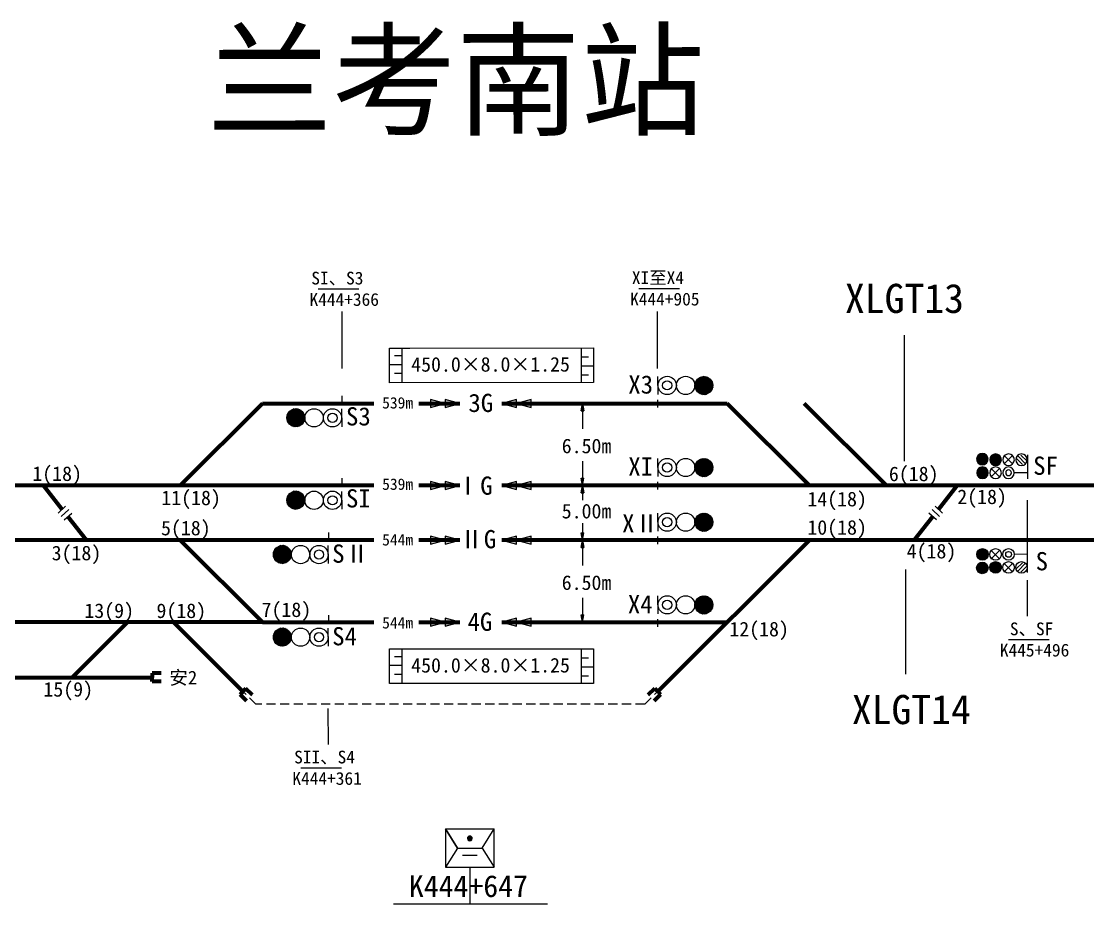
# Model space of a CAD drawing. Header units: millimetres. Extents: x -17381 to -15684, y 1883 to 2345.
# Drawn here: x -17184.1 to -17125.6, y 2175.6 to 2224.1 of the extents above; entities that cross this region are included whole.
import ezdxf
from ezdxf.enums import TextEntityAlignment as Align

# ---------------------------------------------------------------- set-up
doc = ezdxf.new("R2010")
doc.units = ezdxf.units.MM
doc.linetypes.add('DASHED', pattern=[0.75, 0.5, -0.25])
for name, color, linetype in [('1', 1, 'Continuous'), ('D0', 7, 'Continuous'), ('信号机', 7, 'Continuous'), ('信号机名称', 7, 'Continuous'), ('公里标', 7, 'Continuous'), ('应答器', 7, 'Continuous'), ('标注', 7, 'Continuous'), ('站台', 7, 'Continuous'), ('车流方向', 7, 'Continuous'), ('道岔号', 7, 'Continuous')]:
    doc.layers.add(name, color=color, linetype=linetype)
doc.styles.get("Standard").update_dxf_attribs({"font": ''})
doc.styles.add('宋体', font='')
doc.styles.get('Standard').set_extended_font_data('SimSun')
doc.styles.get('宋体').set_extended_font_data('SimSun')

# ---------------------------------------------------------------- blocks, each defined once
blk = doc.blocks.new('BD')
at = {"layer": '1', "color": 7}
for radius in [1.5, 0.75]:
    blk.add_circle((0, 0), radius, dxfattribs=at)
blk = doc.blocks.new('*X90')
at = {"color": 0}
for p, q in [((-1.5, 0.06), (0.7, 1.33)), ((-1.5, -0.06), (0.8, 1.27)), ((-1.49, 0.18), (0.59, 1.38)), ((-1.49, -0.17), (0.89, 1.21)), ((-1.47, 0.31), (0.47, 1.43)), ((-1.47, -0.27), (0.97, 1.14)), ((-1.45, -0.38), (1.05, 1.07)), ((-1.43, 0.44), (0.33, 1.46)), ((-1.42, -0.48), (1.12, 0.99)), ((-1.39, -0.57), (1.19, 0.92)), ((-1.38, 0.59), (0.18, 1.49)), ((-1.35, -0.66), (1.25, 0.83)), ((-1.3, 0.75), (0, 1.5)), ((-1.3, -0.75), (1.3, 0.75)), ((-1.25, -0.83), (1.35, 0.66)), ((-1.19, -0.92), (1.39, 0.57)), ((-1.17, 0.94), (-0.23, 1.48)), ((-1.12, -0.99), (1.42, 0.48)), ((-1.05, -1.07), (1.45, 0.38)), ((-0.97, -1.14), (1.47, 0.27)), ((-0.89, -1.21), (1.49, 0.17)), ((-0.8, -1.27), (1.5, 0.06)), ((-0.7, -1.33), (1.5, -0.06)), ((-0.59, -1.38), (1.49, -0.18)), ((-0.47, -1.43), (1.47, -0.31)), ((-0.33, -1.46), (1.43, -0.44)), ((-0.18, -1.49), (1.38, -0.59)), ((0, -1.5), (1.3, -0.75)), ((0.23, -1.48), (1.17, -0.94))]:
    blk.add_line(p, q, dxfattribs=at)
blk = doc.blocks.new('KZ_C')
at = {"layer": '1', "color": 7}
for p, q in [((0.02, 3.97), (0.02, 5.92)), ((0.02, 3.97), (0.02, 2.02)), ((0.02, 3.97), (0.02, 2.02)), ((0, -0.84), (0, 0.84))]:
    blk.add_line(p, q, dxfattribs=at)
at = {"layer": '1', "color": 3}
blk.add_circle((6.09, 3.97), 2, dxfattribs=at)
at = {"layer": '1', "color": 1}
blk.add_circle((10.09, 3.97), 1.95, dxfattribs=at)
at = {"layer": '1', "color": 7, "xscale": 1.33333333333303, "yscale": 1.33333333333303, "zscale": 1.33333333333303, "rotation": 180}
blk.add_blockref('BD', (2.06, 3.97), dxfattribs=at)
at = {"layer": '1', "xscale": 1.333300000000236, "yscale": 1.333300000000236, "zscale": 1.333300000000236}
blk.add_blockref('*X90', (10.12, 3.97), dxfattribs=at)

msp = doc.modelspace()

# ---------------------------------------------------------------- hatches: boundary and pattern name
for points in [[(-17161.647, 2202.87), (-17160.842, 2203.09), (-17161.648, 2203.309)], [(-17160.841, 2202.87), (-17160.036, 2203.091), (-17160.842, 2203.31)], [(-17156.93, 2203.311), (-17157.736, 2203.091), (-17156.93, 2202.871)], [(-17156.124, 2203.312), (-17156.93, 2203.091), (-17156.124, 2202.872)], [(-17161.647, 2198.375), (-17160.842, 2198.596), (-17161.648, 2198.815)], [(-17160.841, 2198.376), (-17160.036, 2198.596), (-17160.842, 2198.816)], [(-17156.93, 2198.811), (-17157.736, 2198.591), (-17156.93, 2198.371)], [(-17156.124, 2198.812), (-17156.93, 2198.591), (-17156.124, 2198.372)], [(-17161.647, 2195.37), (-17160.842, 2195.59), (-17161.648, 2195.809)], [(-17160.841, 2195.37), (-17160.036, 2195.591), (-17160.842, 2195.81)], [(-17156.93, 2195.811), (-17157.736, 2195.591), (-17156.93, 2195.371)], [(-17156.124, 2195.812), (-17156.93, 2195.591), (-17156.124, 2195.372)], [(-17161.647, 2190.87), (-17160.842, 2191.09), (-17161.648, 2191.309)], [(-17160.841, 2190.87), (-17160.036, 2191.091), (-17160.842, 2191.31)], [(-17156.93, 2191.311), (-17157.736, 2191.091), (-17156.93, 2190.871)], [(-17156.124, 2191.312), (-17156.93, 2191.091), (-17156.124, 2190.872)]]:
    msp.add_hatch(color=7).paths.add_polyline_path(points)
at = {"lineweight": -3}
for points in [[(-17153.306, 2203.091), (-17153.381, 2202.691), (-17153.231, 2202.691)], [(-17153.306, 2198.591), (-17153.381, 2198.991), (-17153.231, 2198.991)], [(-17153.306, 2198.591), (-17153.381, 2198.191), (-17153.231, 2198.191)], [(-17153.306, 2195.591), (-17153.381, 2195.991), (-17153.231, 2195.991)], [(-17153.306, 2195.591), (-17153.381, 2195.191), (-17153.231, 2195.191)], [(-17153.306, 2191.091), (-17153.381, 2191.491), (-17153.231, 2191.491)]]:
    msp.add_hatch(color=0, dxfattribs=at).paths.add_polyline_path(points)
h = msp.add_hatch(color=3)
edge = h.paths.add_edge_path()
edge.add_ellipse((-17131.374, 2200.04), major_axis=(0, 0.318), ratio=0.993045, start_angle=0, end_angle=360, ccw=False)
h = msp.add_hatch(color=1)
edge = h.paths.add_edge_path()
edge.add_ellipse((-17131.364, 2199.295), major_axis=(0, 0.318), ratio=0.993045, start_angle=0, end_angle=360, ccw=False)
h = msp.add_hatch(color=1)
edge = h.paths.add_edge_path()
edge.add_ellipse((-17131.364, 2194.815), major_axis=(0, -0.318), ratio=0.993045, start_angle=0, end_angle=360)
h = msp.add_hatch(color=3)
edge = h.paths.add_edge_path()
edge.add_ellipse((-17131.374, 2194.071), major_axis=(0, -0.318), ratio=0.993045, start_angle=0, end_angle=360)
at = {"layer": '信号机'}
h = msp.add_hatch(color=2, dxfattribs=at)
edge = h.paths.add_edge_path()
edge.add_ellipse((-17130.645, 2200.01), major_axis=(0, -0.318), ratio=0.993045, start_angle=0, end_angle=360, ccw=False)
h = msp.add_hatch(color=10, dxfattribs=at)
edge = h.paths.add_edge_path()
edge.add_ellipse((-17131.364, 2199.295), major_axis=(0, 0.318), ratio=0.993045, start_angle=0, end_angle=360, ccw=False)
h = msp.add_hatch(color=10, dxfattribs=at)
edge = h.paths.add_edge_path()
edge.add_ellipse((-17131.364, 2194.815), major_axis=(0, -0.318), ratio=0.993045, start_angle=0, end_angle=360)
h = msp.add_hatch(color=2, dxfattribs=at)
edge = h.paths.add_edge_path()
edge.add_ellipse((-17130.645, 2194.101), major_axis=(0, 0.318), ratio=0.993045, start_angle=0, end_angle=360)
at = {"layer": '应答器'}
for points in [[(-17161.647, 2198.375), (-17160.842, 2198.596), (-17161.648, 2198.815)], [(-17160.841, 2198.376), (-17160.036, 2198.596), (-17160.842, 2198.816)], [(-17156.93, 2198.811), (-17157.736, 2198.591), (-17156.93, 2198.371)], [(-17156.124, 2198.812), (-17156.93, 2198.591), (-17156.124, 2198.372)], [(-17161.647, 2195.37), (-17160.842, 2195.59), (-17161.648, 2195.809)], [(-17160.841, 2195.37), (-17160.036, 2195.591), (-17160.842, 2195.81)], [(-17156.93, 2195.811), (-17157.736, 2195.591), (-17156.93, 2195.371)], [(-17156.124, 2195.812), (-17156.93, 2195.591), (-17156.124, 2195.372)], [(-17161.647, 2190.87), (-17160.842, 2191.09), (-17161.648, 2191.309)], [(-17160.841, 2190.87), (-17160.036, 2191.091), (-17160.842, 2191.31)], [(-17156.93, 2191.311), (-17157.736, 2191.091), (-17156.93, 2190.871)], [(-17156.124, 2191.312), (-17156.93, 2191.091), (-17156.124, 2190.872)]]:
    msp.add_hatch(color=7, dxfattribs=at).paths.add_polyline_path(points)
at = {"layer": '标注'}
h = msp.add_hatch(color=0, dxfattribs=at)
edge = h.paths.add_edge_path()
edge.add_ellipse((-17159.487, 2179.223), major_axis=(-0.134, 0), ratio=0.974917, start_angle=0, end_angle=180)
edge.add_ellipse((-17159.487, 2179.223), major_axis=(-0.134, 0), ratio=0.974917, start_angle=180, end_angle=360)
at = {"layer": '车流方向'}
for points in [[(-17161.647, 2202.87), (-17160.842, 2203.09), (-17161.648, 2203.309)], [(-17160.841, 2202.87), (-17160.036, 2203.091), (-17160.842, 2203.31)], [(-17156.93, 2203.311), (-17157.736, 2203.091), (-17156.93, 2202.871)], [(-17156.124, 2203.312), (-17156.93, 2203.091), (-17156.124, 2202.872)]]:
    msp.add_hatch(color=7, dxfattribs=at).paths.add_polyline_path(points)

# ---------------------------------------------------------------- linework, layer by layer
at = {"color": 0, "lineweight": -3}
for p, q in [((-17167.81, 2209.38), (-17165.578, 2209.38)), ((-17150.225, 2209.403), (-17147.994, 2209.403)), ((-17166.484, 2205.021), (-17166.484, 2208.137)), ((-17149.19, 2205.021), (-17149.19, 2208.137)), ((-17153.381, 2202.691), (-17153.306, 2203.091)), ((-17153.306, 2203.091), (-17153.381, 2202.691)), ((-17153.306, 2203.091), (-17153.231, 2202.691)), ((-17153.381, 2202.691), (-17153.231, 2202.691)), ((-17153.381, 2198.991), (-17153.306, 2198.591)), ((-17153.306, 2198.591), (-17153.381, 2198.991)), ((-17153.381, 2198.991), (-17153.231, 2198.991)), ((-17153.306, 2198.591), (-17153.231, 2198.991)), ((-17153.381, 2198.191), (-17153.306, 2198.591)), ((-17153.306, 2198.591), (-17153.381, 2198.191)), ((-17153.306, 2198.591), (-17153.231, 2198.191)), ((-17153.381, 2198.191), (-17153.231, 2198.191)), ((-17153.381, 2195.991), (-17153.306, 2195.591)), ((-17153.306, 2195.591), (-17153.381, 2195.991)), ((-17153.381, 2195.991), (-17153.231, 2195.991)), ((-17153.306, 2195.591), (-17153.231, 2195.991)), ((-17153.381, 2195.191), (-17153.306, 2195.591)), ((-17153.306, 2195.591), (-17153.381, 2195.191)), ((-17153.306, 2195.591), (-17153.231, 2195.191)), ((-17153.381, 2195.191), (-17153.231, 2195.191)), ((-17153.381, 2191.491), (-17153.306, 2191.091)), ((-17153.306, 2191.091), (-17153.381, 2191.491)), ((-17153.381, 2191.491), (-17153.231, 2191.491)), ((-17153.306, 2191.091), (-17153.231, 2191.491)), ((-17129.94, 2190.138), (-17127.709, 2190.138)), ((-17168.75, 2183.097), (-17166.519, 2183.097)), ((-17160.83, 2179.752), (-17160.83, 2177.655)), ((-17160.83, 2179.752), (-17158.148, 2179.752)), ((-17160.161, 2178.701), (-17160.83, 2179.752)), ((-17158.814, 2178.701), (-17158.148, 2179.752)), ((-17158.148, 2177.655), (-17158.148, 2179.752)), ((-17160.161, 2178.701), (-17160.83, 2177.655)), ((-17160.161, 2178.701), (-17158.814, 2178.701)), ((-17158.814, 2178.701), (-17158.148, 2177.655)), ((-17159.894, 2178.307), (-17159.087, 2178.307)), ((-17160.83, 2177.655), (-17158.148, 2177.655)), ((-17163.666, 2175.647), (-17155.221, 2175.647))]:
    msp.add_line(p, q, dxfattribs=at)
at = {"color": 1, "lineweight": -3}
for p, q in [((-17135.658, 2206.839), (-17135.658, 2199.93)), ((-17168.229, 2203.091), (-17164.751, 2203.091)), ((-17157.736, 2203.091), (-17147.979, 2203.091))]:
    msp.add_line(p, q, dxfattribs=at)
at = {"color": 1, "lineweight": 70}
for p, q in [((-17170.862, 2203.091), (-17164.751, 2203.091)), ((-17162.276, 2203.091), (-17160.036, 2203.091)), ((-17157.736, 2203.091), (-17145.375, 2203.091))]:
    msp.add_line(p, q, dxfattribs=at)
at = {"color": 1, "lineweight": 100}
for p, q in [((-17164.751, 2198.596), (-17195.832, 2198.596)), ((-17160.036, 2198.596), (-17162.276, 2198.596)), ((-17122.919, 2198.596), (-17157.736, 2198.596))]:
    msp.add_line(p, q, dxfattribs=at)
at = {"color": 124, "lineweight": 100}
for p, q in [((-17160.036, 2198.596), (-17162.276, 2198.596)), ((-17160.036, 2195.591), (-17162.276, 2195.591))]:
    msp.add_line(p, q, dxfattribs=at)
at = {"color": 124, "lineweight": -3}
msp.add_line((-17128.888, 2195.146), (-17128.888, 2197.784), dxfattribs=at)
at = {"color": 7, "linetype": 'Continuous'}
for p, q in [((-17182.073, 2197.081), (-17181.659, 2197.458)), ((-17181.905, 2196.896), (-17181.491, 2197.273)), ((-17181.734, 2196.709), (-17181.32, 2197.086)), ((-17133.891, 2196.709), (-17134.305, 2197.086)), ((-17133.72, 2196.896), (-17134.134, 2197.273)), ((-17133.552, 2197.081), (-17133.966, 2197.458))]:
    msp.add_line(p, q, dxfattribs=at)
at = {"color": 5, "lineweight": 100}
for p, q in [((-17164.751, 2195.591), (-17195.832, 2195.591)), ((-17160.036, 2195.591), (-17162.276, 2195.591)), ((-17122.908, 2195.591), (-17157.736, 2195.591))]:
    msp.add_line(p, q, dxfattribs=at)
at = {"color": 5, "lineweight": -3}
for p, q in [((-17135.564, 2188.244), (-17135.564, 2193.99)), ((-17157.736, 2191.091), (-17147.979, 2191.091))]:
    msp.add_line(p, q, dxfattribs=at)
at = {"color": 0, "lineweight": 70}
for p, q in [((-17175.738, 2191.091), (-17187.541, 2191.091)), ((-17170.862, 2191.091), (-17175.738, 2191.091)), ((-17176.419, 2188.293), (-17176.919, 2188.293)), ((-17176.919, 2188.293), (-17176.919, 2188.065)), ((-17186.04, 2188.065), (-17176.919, 2188.065)), ((-17176.919, 2187.838), (-17176.919, 2188.065)), ((-17176.419, 2187.837), (-17176.919, 2187.838)), ((-17172.089, 2187.135), (-17171.929, 2187.296)), ((-17171.733, 2186.783), (-17172.089, 2187.135)), ((-17171.769, 2187.458), (-17171.929, 2187.296)), ((-17171.413, 2187.107), (-17171.769, 2187.458))]:
    msp.add_line(p, q, dxfattribs=at)
at = {"color": 5, "lineweight": 70}
for p, q in [((-17170.862, 2191.091), (-17164.751, 2191.091)), ((-17168.229, 2191.091), (-17164.751, 2191.091)), ((-17162.276, 2191.091), (-17160.036, 2191.091)), ((-17157.736, 2191.091), (-17145.375, 2191.091)), ((-17149.701, 2187.113), (-17149.341, 2187.46)), ((-17149.384, 2186.785), (-17149.025, 2187.133)), ((-17149.341, 2187.46), (-17149.183, 2187.296)), ((-17149.025, 2187.133), (-17149.183, 2187.296))]:
    msp.add_line(p, q, dxfattribs=at)
at = {"color": 0, "linetype": 'DASHED', "lineweight": -3}
for p, q in [((-17171.221, 2186.591), (-17171.933, 2187.293)), ((-17149.892, 2186.591), (-17149.183, 2187.293)), ((-17149.892, 2186.591), (-17171.221, 2186.591))]:
    msp.add_line(p, q, dxfattribs=at)
at = {"layer": 'D0', "color": 0}
for p, q in [((-17153.306, 2203.091), (-17153.306, 2201.71)), ((-17153.306, 2199.929), (-17153.306, 2198.606)), ((-17153.306, 2198.591), (-17153.306, 2197.798)), ((-17153.306, 2196.525), (-17153.306, 2195.606)), ((-17153.306, 2195.591), (-17153.306, 2194.21)), ((-17153.306, 2192.429), (-17153.306, 2191.106))]:
    msp.add_line(p, q, dxfattribs=at)
at = {"layer": '信号机', "color": 7, "linetype": 'Continuous'}
for p, q in [((-17130.931, 2200.09), (-17130.595, 2199.752)), ((-17130.836, 2200.203), (-17130.422, 2199.785)), ((-17130.677, 2200.268), (-17130.341, 2199.93)), ((-17129.697, 2200.266), (-17130.189, 2199.771)), ((-17129.697, 2199.771), (-17130.188, 2200.266)), ((-17129.51, 2200.089), (-17129.174, 2199.751)), ((-17129.415, 2200.202), (-17129, 2199.784)), ((-17129.255, 2200.267), (-17128.92, 2199.929)), ((-17128.887, 2200.287), (-17128.888, 2198.965)), ((-17130.408, 2199.551), (-17130.9, 2199.056)), ((-17130.408, 2199.056), (-17130.899, 2199.551)), ((-17128.888, 2199.289), (-17129.619, 2199.294)), ((-17130.408, 2194.56), (-17130.9, 2195.055)), ((-17130.408, 2195.055), (-17130.899, 2194.56)), ((-17128.888, 2194.822), (-17129.619, 2194.817)), ((-17128.887, 2193.823), (-17128.888, 2195.146)), ((-17130.931, 2194.021), (-17130.595, 2194.359)), ((-17130.836, 2193.908), (-17130.422, 2194.326)), ((-17130.677, 2193.843), (-17130.341, 2194.181)), ((-17129.697, 2193.845), (-17130.189, 2194.339)), ((-17129.697, 2194.34), (-17130.188, 2193.845)), ((-17129.51, 2194.022), (-17129.174, 2194.36)), ((-17129.415, 2193.909), (-17129, 2194.327)), ((-17129.255, 2193.843), (-17128.92, 2194.182))]:
    msp.add_line(p, q, dxfattribs=at)
at = {"layer": '信号机', "color": 7, "linetype": 'Continuous', "extrusion": (0, 0, -1)}
for centre, major_axis in [((-17131.374, 2200.04), (0, 0.318)), ((-17130.645, 2200.01), (0, -0.318)), ((-17129.934, 2200.01), (0, 0.318)), ((-17129.224, 2200.009), (0, -0.318)), ((-17131.364, 2199.295), (0, 0.318)), ((-17130.645, 2199.295), (0, 0.318)), ((-17129.935, 2199.294), (0, 0.318)), ((-17129.935, 2199.294), (0, 0.159))]:
    msp.add_ellipse(centre, major_axis=major_axis, ratio=0.993045, dxfattribs=at)
at = {"layer": '信号机', "color": 7, "linetype": 'Continuous'}
for centre, major_axis in [((-17131.364, 2194.815), (0, -0.318)), ((-17130.645, 2194.816), (0, -0.318)), ((-17129.935, 2194.817), (0, -0.318)), ((-17129.935, 2194.817), (0, -0.159)), ((-17131.374, 2194.071), (0, -0.318)), ((-17130.645, 2194.101), (0, 0.318)), ((-17129.934, 2194.101), (0, -0.318)), ((-17129.224, 2194.102), (0, 0.318))]:
    msp.add_ellipse(centre, major_axis=major_axis, ratio=0.993045, dxfattribs=at)
at = {"layer": '公里标', "color": 7, "linetype": 'ByBlock'}
for p, q in [((-17128.898, 2191.425), (-17128.901, 2193.403)), ((-17167.248, 2184.385), (-17167.252, 2186.363))]:
    msp.add_line(p, q, dxfattribs=at)
at = {"layer": '应答器', "color": 7, "linetype": 'Continuous'}
for points in [[(-17161.647, 2198.375), (-17160.842, 2198.596), (-17161.648, 2198.815)], [(-17160.841, 2198.376), (-17160.036, 2198.596), (-17160.842, 2198.816)], [(-17156.93, 2198.811), (-17157.736, 2198.591), (-17156.93, 2198.371)], [(-17156.124, 2198.812), (-17156.93, 2198.591), (-17156.124, 2198.372)], [(-17161.647, 2195.37), (-17160.842, 2195.59), (-17161.648, 2195.809)], [(-17160.841, 2195.37), (-17160.036, 2195.591), (-17160.842, 2195.81)], [(-17156.93, 2195.811), (-17157.736, 2195.591), (-17156.93, 2195.371)], [(-17156.124, 2195.812), (-17156.93, 2195.591), (-17156.124, 2195.372)], [(-17161.647, 2190.87), (-17160.842, 2191.09), (-17161.648, 2191.309)], [(-17160.841, 2190.87), (-17160.036, 2191.091), (-17160.842, 2191.31)], [(-17156.93, 2191.311), (-17157.736, 2191.091), (-17156.93, 2190.871)], [(-17156.124, 2191.312), (-17156.93, 2191.091), (-17156.124, 2190.872)]]:
    msp.add_lwpolyline(points, close=True, dxfattribs=at)
at = {"layer": '标注', "color": 0, "linetype": 'Continuous'}
msp.add_line((-17160.83, 2179.752), (-17160.161, 2178.701), dxfattribs=at)
at = {"layer": '标注', "color": 7, "linetype": 'Continuous'}
msp.add_line((-17159.487, 2177.655), (-17159.486, 2175.647), dxfattribs=at)
at = {"layer": '标注', "color": 0, "linetype": 'Continuous'}
for start_param, end_param in [(3.141593, 6.283185), (0, 3.141593)]:
    msp.add_ellipse((-17159.487, 2179.223), major_axis=(-0.134, 0), ratio=0.974917, start_param=start_param, end_param=end_param, dxfattribs=at)
at = {"layer": '站台', "color": 7, "linetype": 'Continuous'}
for p, q in [((-17163.895, 2206.137), (-17162.776, 2206.137)), ((-17163.223, 2206.137), (-17163.222, 2204.236)), ((-17153.38, 2206.144), (-17153.379, 2204.242)), ((-17152.709, 2206.144), (-17152.708, 2204.243)), ((-17163.221, 2205.712), (-17163.623, 2205.712)), ((-17153.38, 2205.649), (-17152.978, 2205.649)), ((-17163.221, 2205.223), (-17163.892, 2205.223)), ((-17163.22, 2204.734), (-17163.622, 2204.733)), ((-17153.38, 2205.16), (-17152.709, 2205.16)), ((-17153.379, 2204.67), (-17152.978, 2204.671)), ((-17163.895, 2189.624), (-17162.776, 2189.624)), ((-17163.223, 2189.624), (-17163.222, 2187.722)), ((-17153.38, 2189.631), (-17153.379, 2187.729)), ((-17152.709, 2189.631), (-17152.708, 2187.729)), ((-17163.221, 2189.199), (-17163.623, 2189.199)), ((-17153.38, 2189.136), (-17152.978, 2189.136)), ((-17163.221, 2188.71), (-17163.892, 2188.709)), ((-17153.38, 2188.646), (-17152.709, 2188.647)), ((-17163.22, 2188.221), (-17163.622, 2188.22)), ((-17153.379, 2188.157), (-17152.978, 2188.158))]:
    msp.add_line(p, q, dxfattribs=at)
at = {"layer": '站台', "color": 1, "lineweight": 70}
for p, q in [((-17170.862, 2203.091), (-17175.379, 2198.591)), ((-17140.858, 2198.591), (-17145.375, 2203.091)), ((-17136.626, 2198.591), (-17141.143, 2203.091)), ((-17181.848, 2197.286), (-17182.874, 2198.596)), ((-17133.777, 2197.286), (-17132.751, 2198.596))]:
    msp.add_line(p, q, dxfattribs=at)
at = {"layer": '站台', "color": 5, "lineweight": 70}
for p, q in [((-17180.521, 2195.591), (-17181.537, 2196.889)), ((-17135.104, 2195.591), (-17134.088, 2196.889)), ((-17170.862, 2191.091), (-17175.379, 2195.591)), ((-17140.858, 2195.591), (-17149.183, 2187.296))]:
    msp.add_line(p, q, dxfattribs=at)
at = {"layer": '站台', "color": 0, "lineweight": 70}
for p, q in [((-17178.271, 2191.091), (-17181.308, 2188.065)), ((-17171.933, 2187.293), (-17175.738, 2191.091))]:
    msp.add_line(p, q, dxfattribs=at)
at = {"layer": '站台', "color": 7, "linetype": 'Continuous'}
for points in [[(-17152.708, 2204.243), (-17163.893, 2204.235), (-17163.895, 2206.137), (-17152.709, 2206.144)], [(-17152.708, 2187.729), (-17163.893, 2187.722), (-17163.895, 2189.624), (-17152.709, 2189.631)]]:
    msp.add_lwpolyline(points, dxfattribs=at)
at = {"layer": '车流方向', "color": 7, "linetype": 'Continuous'}
for points in [[(-17161.647, 2202.87), (-17160.842, 2203.09), (-17161.648, 2203.309)], [(-17160.841, 2202.87), (-17160.036, 2203.091), (-17160.842, 2203.31)], [(-17156.93, 2203.311), (-17157.736, 2203.091), (-17156.93, 2202.871)], [(-17156.124, 2203.312), (-17156.93, 2203.091), (-17156.124, 2202.872)]]:
    msp.add_lwpolyline(points, close=True, dxfattribs=at)

# ---------------------------------------------------------------- block references
at = {"color": 0, "xscale": 0.2508237500005635, "yscale": 0.2508237500005635, "zscale": 0.2508237500005635}
for p in [(-17149.177, 2203.091), (-17149.177, 2198.586), (-17149.177, 2195.586), (-17149.177, 2191.052)]:
    msp.add_blockref('KZ_C', p, dxfattribs=at)
at = {"color": 0, "xscale": 0.250823749999995, "yscale": 0.250823749999995, "zscale": 0.250823749999995, "rotation": 180}
for p in [(-17166.504, 2203.305), (-17166.504, 2198.781), (-17167.244, 2195.801), (-17167.244, 2191.268)]:
    msp.add_blockref('KZ_C', p, dxfattribs=at)

# ---------------------------------------------------------------- texts
at = {"color": 7, "style": '宋体'}
for s, p in [('13(9)', (-17180.63, 2191.324)), ('15(9)', (-17182.876, 2187.009))]:
    msp.add_text(s, height=0.8, rotation=0.03814, dxfattribs=at).set_placement(p)
at = {"color": 7}
msp.add_text('安2', height=0.75, rotation=0.03814, dxfattribs=at).set_placement((-17175.975, 2187.678))
at = {"color": 1, "lineweight": -3, "insert": (-17138.911, 2209.663), "char_height": 1.6, "width": 7.56827, "attachment_point": 1, "style": '宋体'}
msp.add_mtext('XLGT13', dxfattribs=at)
at = {"color": 5, "lineweight": -3, "insert": (-17138.532, 2187.101), "char_height": 1.6, "width": 10.0493, "attachment_point": 1, "style": '宋体'}
msp.add_mtext('XLGT14', dxfattribs=at)
at = {"layer": 'D0', "color": 0, "style": '宋体'}
for s, p in [('6.50m', (-17153.085, 2200.366)), ('5.00m', (-17153.085, 2196.789)), ('6.50m', (-17153.085, 2192.866))]:
    msp.add_text(s, height=0.8, dxfattribs=at).set_placement(p, align=Align.CENTER)
at = {"layer": '信号机名称', "color": 7, "lineweight": -3, "style": '宋体'}
for s, rotation, p in [('X3', 359.96186, (-17150.797, 2203.64)), ('S3', 0.03814, (-17166.28, 2201.889)), ('XI', 359.96186, (-17150.797, 2199.135)), ('SF', 0.03814, (-17128.584, 2199.182)), ('SI', 0.03814, (-17166.28, 2197.389)), ('XⅡ', 359.96186, (-17151.135, 2196.022)), ('SⅡ', 0.03814, (-17167.036, 2194.357)), ('S', 0.03814, (-17128.45, 2193.94)), ('X4', 359.96186, (-17150.819, 2191.58)), ('S4', 0.03814, (-17167.036, 2189.824))]:
    msp.add_text(s, height=1, rotation=rotation, dxfattribs=at).set_placement(p)
at = {"layer": '公里标', "color": 7, "lineweight": -3, "style": '宋体'}
for s, height, p in [('SI、S3', 0.7, (-17168.183, 2209.625)), ('XI至X4', 0.7, (-17150.598, 2209.648)), ('K444+366', 0.7, (-17168.282, 2208.451)), ('K444+905', 0.7, (-17150.697, 2208.473)), ('S、SF', 0.7, (-17129.862, 2190.377)), ('K445+496', 0.7, (-17130.413, 2189.209)), ('SII、S4', 0.7, (-17169.124, 2183.342)), ('K444+361', 0.7, (-17169.223, 2182.168)), ('K444+647', 1.2, (-17162.828, 2176.007))]:
    msp.add_text(s, height=height, rotation=0.03814, dxfattribs=at).set_placement(p)
at = {"layer": '标注', "color": 7, "lineweight": -3, "style": '宋体'}
for s, height, p in [('兰考南站', 5, (-17173.875, 2218.315)), ('3G', 1, (-17159.566, 2202.629)), ('539m', 0.625, (-17164.297, 2202.819)), ('539m', 0.625, (-17164.297, 2198.356)), ('ⅠG', 1, (-17160.277, 2198.088)), ('544m', 0.625, (-17164.297, 2195.303)), ('ⅡG', 1, (-17160.083, 2195.149)), ('544m', 0.625, (-17164.297, 2190.747)), ('4G', 1, (-17159.611, 2190.618))]:
    msp.add_text(s, height=height, rotation=0.03814, dxfattribs=at).set_placement(p)
at = {"layer": '站台', "color": 7, "lineweight": -3, "style": '宋体'}
for p in [(-17162.703, 2204.841), (-17162.703, 2188.328)]:
    msp.add_text('450.0×8.0×1.25', height=0.8, rotation=0.03814, dxfattribs=at).set_placement(p)
at = {"layer": '道岔号', "color": 7, "lineweight": -3, "style": '宋体'}
for s, p in [('1(18)', (-17183.485, 2198.844)), ('6(18)', (-17136.499, 2198.834)), ('11(18)', (-17176.41, 2197.516)), ('14(18)', (-17140.97, 2197.45)), ('2(18)', (-17132.748, 2197.576)), ('5(18)', (-17176.426, 2195.86)), ('10(18)', (-17140.97, 2195.894)), ('3(18)', (-17182.426, 2194.489)), ('4(18)', (-17135.524, 2194.593)), ('9(18)', (-17176.674, 2191.322)), ('7(18)', (-17170.909, 2191.378)), ('12(18)', (-17145.25, 2190.315))]:
    msp.add_text(s, height=0.8, rotation=0.03814, dxfattribs=at).set_placement(p)

doc.saveas('drawing.dxf')
